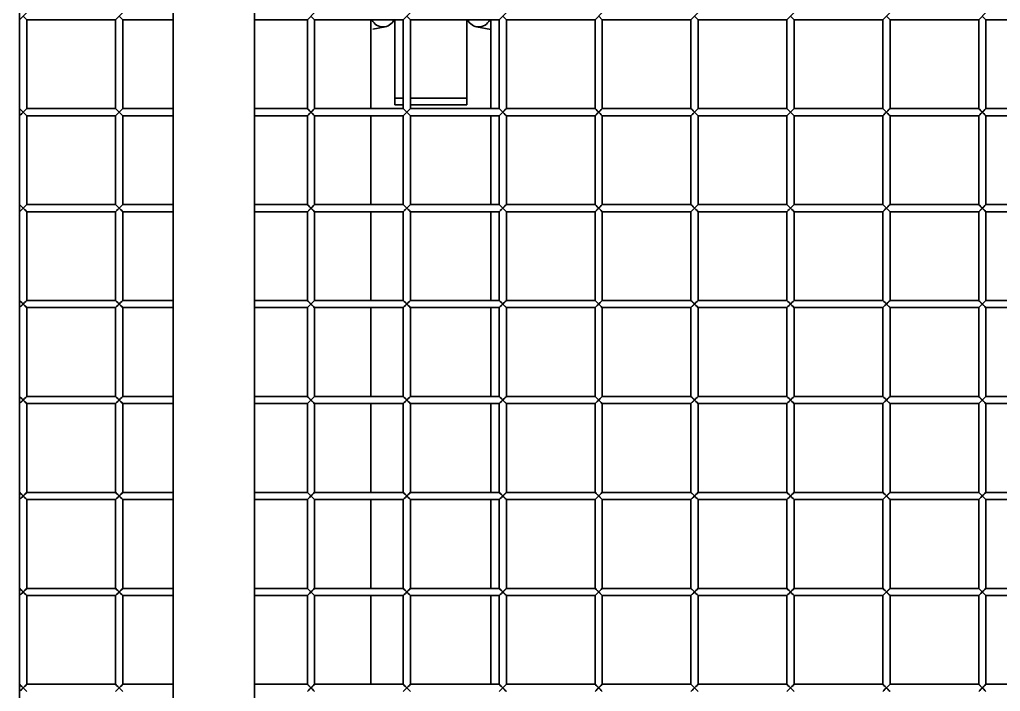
# Model space of a CAD drawing. Header units: millimetres. Extents: x 32496 to 166256, y 3504 to 23939.
# Drawn here: x 44566.1 to 44975.2, y 16872.9 to 17152.9 of the extents above; entities that cross this region are included whole.
import ezdxf

# ---------------------------------------------------------------- set-up
doc = ezdxf.new("R2010")
doc.units = ezdxf.units.MM
doc.layers.get('0').update_dxf_attribs({"lineweight": 35})

msp = doc.modelspace()

# ---------------------------------------------------------------- linework, layer by layer
at = {"linetype": 'Continuous'}
for p, q in [((44630.14, 17480.849), (44630.14, 16549.849)), ((44664.14, 17480.849), (44664.14, 16549.849)), ((44566.14, 16562.849), (44566.14, 17465.849)), ((44566.14, 17152.849), (44569.14, 17155.849)), ((44606.14, 17152.849), (44609.14, 17155.849)), ((44686.14, 17152.849), (44689.14, 17155.849)), ((44726.14, 17152.849), (44729.14, 17155.849)), ((44766.14, 17152.849), (44769.14, 17155.849)), ((44806.14, 17152.849), (44809.14, 17155.849)), ((44846.14, 17152.849), (44849.14, 17155.849)), ((44886.14, 17152.849), (44889.14, 17155.849)), ((44926.14, 17152.849), (44929.14, 17155.849)), ((44966.14, 17152.849), (44969.14, 17155.849)), ((44569.14, 17152.849), (44567.64, 17154.349)), ((44569.14, 17152.849), (44569.14, 17115.849)), ((44569.14, 17152.849), (44606.14, 17152.849)), ((44606.14, 17152.849), (44606.14, 17115.849)), ((44609.14, 17152.849), (44607.64, 17154.349)), ((44609.14, 17152.849), (44609.14, 17115.849)), ((44609.14, 17152.849), (44630.14, 17152.849)), ((44664.14, 17152.849), (44686.14, 17152.849)), ((44686.14, 17152.849), (44686.14, 17115.849)), ((44689.14, 17152.849), (44687.64, 17154.349)), ((44689.14, 17152.849), (44689.14, 17115.849)), ((44689.14, 17152.849), (44726.14, 17152.849)), ((44712.64, 17115.849), (44712.64, 17152.849)), ((44722.64, 17152.849), (44722.64, 17117.349)), ((44726.14, 17152.849), (44726.14, 17115.849)), ((44729.14, 17152.849), (44727.64, 17154.349)), ((44729.14, 17152.849), (44729.14, 17115.849)), ((44729.14, 17152.849), (44766.14, 17152.849)), ((44752.64, 17117.349), (44752.64, 17152.849)), ((44762.64, 17152.849), (44762.64, 17115.849)), ((44766.14, 17152.849), (44766.14, 17115.849)), ((44769.14, 17152.849), (44767.64, 17154.349)), ((44769.14, 17152.849), (44769.14, 17115.849)), ((44769.14, 17152.849), (44806.14, 17152.849)), ((44806.14, 17152.849), (44806.14, 17115.849)), ((44809.14, 17152.849), (44807.64, 17154.349)), ((44809.14, 17152.849), (44809.14, 17115.849)), ((44809.14, 17152.849), (44846.14, 17152.849)), ((44846.14, 17152.849), (44846.14, 17115.849)), ((44849.14, 17152.849), (44847.64, 17154.349)), ((44849.14, 17152.849), (44849.14, 17115.849)), ((44849.14, 17152.849), (44886.14, 17152.849)), ((44886.14, 17152.849), (44886.14, 17115.849)), ((44889.14, 17152.849), (44887.64, 17154.349)), ((44889.14, 17152.849), (44889.14, 17115.849)), ((44889.14, 17152.849), (44926.14, 17152.849)), ((44926.14, 17152.849), (44926.14, 17115.849)), ((44929.14, 17152.849), (44927.64, 17154.349)), ((44929.14, 17152.849), (44929.14, 17115.849)), ((44929.14, 17152.849), (44966.14, 17152.849)), ((44966.14, 17152.849), (44966.14, 17115.849)), ((44969.14, 17152.849), (44967.64, 17154.349)), ((44969.14, 17152.849), (44969.14, 17115.849)), ((44969.14, 17152.849), (45006.14, 17152.849)), ((44713.495, 17148.96), (44718.633, 17149.959)), ((44756.646, 17149.959), (44762.64, 17148.794)), ((44722.64, 17120.236), (44726.14, 17120.236)), ((44729.14, 17120.236), (44752.64, 17120.236)), ((44566.14, 17112.849), (44569.14, 17115.849)), ((44566.14, 17115.849), (44567.64, 17114.349)), ((44569.14, 17112.849), (44567.64, 17114.349)), ((44569.14, 17115.849), (44606.14, 17115.849)), ((44606.14, 17112.849), (44609.14, 17115.849)), ((44606.14, 17115.849), (44607.64, 17114.349)), ((44609.14, 17112.849), (44607.64, 17114.349)), ((44609.14, 17115.849), (44630.14, 17115.849)), ((44664.14, 17115.849), (44686.14, 17115.849)), ((44686.14, 17112.849), (44689.14, 17115.849)), ((44686.14, 17115.849), (44687.64, 17114.349)), ((44689.14, 17112.849), (44687.64, 17114.349)), ((44689.14, 17115.849), (44726.14, 17115.849)), ((44726.14, 17117.349), (44722.64, 17117.349)), ((44726.14, 17112.849), (44729.14, 17115.849)), ((44726.14, 17115.849), (44727.64, 17114.349)), ((44729.14, 17112.849), (44727.64, 17114.349)), ((44752.64, 17117.349), (44729.14, 17117.349)), ((44729.14, 17115.849), (44766.14, 17115.849)), ((44766.14, 17112.849), (44769.14, 17115.849)), ((44766.14, 17115.849), (44767.64, 17114.349)), ((44769.14, 17112.849), (44767.64, 17114.349)), ((44769.14, 17115.849), (44806.14, 17115.849)), ((44806.14, 17112.849), (44809.14, 17115.849)), ((44806.14, 17115.849), (44807.64, 17114.349)), ((44809.14, 17112.849), (44807.64, 17114.349)), ((44809.14, 17115.849), (44846.14, 17115.849)), ((44846.14, 17112.849), (44849.14, 17115.849)), ((44846.14, 17115.849), (44847.64, 17114.349)), ((44849.14, 17112.849), (44847.64, 17114.349)), ((44849.14, 17115.849), (44886.14, 17115.849)), ((44886.14, 17112.849), (44889.14, 17115.849)), ((44886.14, 17115.849), (44887.64, 17114.349)), ((44889.14, 17112.849), (44887.64, 17114.349)), ((44889.14, 17115.849), (44926.14, 17115.849)), ((44926.14, 17112.849), (44929.14, 17115.849)), ((44926.14, 17115.849), (44927.64, 17114.349)), ((44929.14, 17112.849), (44927.64, 17114.349)), ((44929.14, 17115.849), (44966.14, 17115.849)), ((44966.14, 17112.849), (44969.14, 17115.849)), ((44966.14, 17115.849), (44967.64, 17114.349)), ((44969.14, 17112.849), (44967.64, 17114.349)), ((44969.14, 17115.849), (45006.14, 17115.849)), ((44569.14, 17112.849), (44569.14, 17075.849)), ((44569.14, 17112.849), (44606.14, 17112.849)), ((44606.14, 17112.849), (44606.14, 17075.849)), ((44609.14, 17112.849), (44609.14, 17075.849)), ((44609.14, 17112.849), (44630.14, 17112.849)), ((44664.14, 17112.849), (44686.14, 17112.849)), ((44686.14, 17112.849), (44686.14, 17075.849)), ((44689.14, 17112.849), (44689.14, 17075.849)), ((44689.14, 17112.849), (44726.14, 17112.849)), ((44712.64, 17075.849), (44712.64, 17112.849)), ((44726.14, 17112.849), (44726.14, 17075.849)), ((44729.14, 17112.849), (44729.14, 17075.849)), ((44729.14, 17112.849), (44766.14, 17112.849)), ((44762.64, 17112.849), (44762.64, 17075.849)), ((44766.14, 17112.849), (44766.14, 17075.849)), ((44769.14, 17112.849), (44769.14, 17075.849)), ((44769.14, 17112.849), (44806.14, 17112.849)), ((44806.14, 17112.849), (44806.14, 17075.849)), ((44809.14, 17112.849), (44809.14, 17075.849)), ((44809.14, 17112.849), (44846.14, 17112.849)), ((44846.14, 17112.849), (44846.14, 17075.849)), ((44849.14, 17112.849), (44849.14, 17075.849)), ((44849.14, 17112.849), (44886.14, 17112.849)), ((44886.14, 17112.849), (44886.14, 17075.849)), ((44889.14, 17112.849), (44889.14, 17075.849)), ((44889.14, 17112.849), (44926.14, 17112.849)), ((44926.14, 17112.849), (44926.14, 17075.849)), ((44929.14, 17112.849), (44929.14, 17075.849)), ((44929.14, 17112.849), (44966.14, 17112.849)), ((44966.14, 17112.849), (44966.14, 17075.849)), ((44969.14, 17112.849), (44969.14, 17075.849)), ((44969.14, 17112.849), (45006.14, 17112.849)), ((44566.14, 17072.849), (44569.14, 17075.849)), ((44566.14, 17075.849), (44567.64, 17074.349)), ((44569.14, 17072.849), (44567.64, 17074.349)), ((44569.14, 17075.849), (44606.14, 17075.849)), ((44606.14, 17072.849), (44609.14, 17075.849)), ((44606.14, 17075.849), (44607.64, 17074.349)), ((44609.14, 17072.849), (44607.64, 17074.349)), ((44609.14, 17075.849), (44630.14, 17075.849)), ((44664.14, 17075.849), (44686.14, 17075.849)), ((44686.14, 17072.849), (44689.14, 17075.849)), ((44686.14, 17075.849), (44687.64, 17074.349)), ((44689.14, 17072.849), (44687.64, 17074.349)), ((44689.14, 17075.849), (44726.14, 17075.849)), ((44726.14, 17072.849), (44729.14, 17075.849)), ((44726.14, 17075.849), (44727.64, 17074.349)), ((44729.14, 17072.849), (44727.64, 17074.349)), ((44729.14, 17075.849), (44766.14, 17075.849)), ((44766.14, 17072.849), (44769.14, 17075.849)), ((44766.14, 17075.849), (44767.64, 17074.349)), ((44769.14, 17072.849), (44767.64, 17074.349)), ((44769.14, 17075.849), (44806.14, 17075.849)), ((44806.14, 17072.849), (44809.14, 17075.849)), ((44806.14, 17075.849), (44807.64, 17074.349)), ((44809.14, 17072.849), (44807.64, 17074.349)), ((44809.14, 17075.849), (44846.14, 17075.849)), ((44846.14, 17072.849), (44849.14, 17075.849)), ((44846.14, 17075.849), (44847.64, 17074.349)), ((44849.14, 17072.849), (44847.64, 17074.349)), ((44849.14, 17075.849), (44886.14, 17075.849)), ((44886.14, 17072.849), (44889.14, 17075.849)), ((44886.14, 17075.849), (44887.64, 17074.349)), ((44889.14, 17072.849), (44887.64, 17074.349)), ((44889.14, 17075.849), (44926.14, 17075.849)), ((44926.14, 17072.849), (44929.14, 17075.849)), ((44926.14, 17075.849), (44927.64, 17074.349)), ((44929.14, 17072.849), (44927.64, 17074.349)), ((44929.14, 17075.849), (44966.14, 17075.849)), ((44966.14, 17072.849), (44969.14, 17075.849)), ((44966.14, 17075.849), (44967.64, 17074.349)), ((44969.14, 17072.849), (44967.64, 17074.349)), ((44969.14, 17075.849), (45006.14, 17075.849)), ((44569.14, 17072.849), (44569.14, 17035.849)), ((44569.14, 17072.849), (44606.14, 17072.849)), ((44606.14, 17072.849), (44606.14, 17035.849)), ((44609.14, 17072.849), (44609.14, 17035.849)), ((44609.14, 17072.849), (44630.14, 17072.849)), ((44664.14, 17072.849), (44686.14, 17072.849)), ((44686.14, 17072.849), (44686.14, 17035.849)), ((44689.14, 17072.849), (44689.14, 17035.849)), ((44689.14, 17072.849), (44726.14, 17072.849)), ((44712.64, 17035.849), (44712.64, 17072.849)), ((44726.14, 17072.849), (44726.14, 17035.849)), ((44729.14, 17072.849), (44729.14, 17035.849)), ((44729.14, 17072.849), (44766.14, 17072.849)), ((44762.64, 17072.849), (44762.64, 17035.849)), ((44766.14, 17072.849), (44766.14, 17035.849)), ((44769.14, 17072.849), (44769.14, 17035.849)), ((44769.14, 17072.849), (44806.14, 17072.849)), ((44806.14, 17072.849), (44806.14, 17035.849)), ((44809.14, 17072.849), (44809.14, 17035.849)), ((44809.14, 17072.849), (44846.14, 17072.849)), ((44846.14, 17072.849), (44846.14, 17035.849)), ((44849.14, 17072.849), (44849.14, 17035.849)), ((44849.14, 17072.849), (44886.14, 17072.849)), ((44886.14, 17072.849), (44886.14, 17035.849)), ((44889.14, 17072.849), (44889.14, 17035.849)), ((44889.14, 17072.849), (44926.14, 17072.849)), ((44926.14, 17072.849), (44926.14, 17035.849)), ((44929.14, 17072.849), (44929.14, 17035.849)), ((44929.14, 17072.849), (44966.14, 17072.849)), ((44966.14, 17072.849), (44966.14, 17035.849)), ((44969.14, 17072.849), (44969.14, 17035.849)), ((44969.14, 17072.849), (45006.14, 17072.849)), ((44566.14, 17032.849), (44569.14, 17035.849)), ((44566.14, 17035.849), (44567.64, 17034.349)), ((44569.14, 17032.849), (44567.64, 17034.349)), ((44569.14, 17035.849), (44606.14, 17035.849)), ((44569.14, 17032.849), (44569.14, 16995.849)), ((44569.14, 17032.849), (44606.14, 17032.849)), ((44606.14, 17032.849), (44609.14, 17035.849)), ((44606.14, 17035.849), (44607.64, 17034.349)), ((44606.14, 17032.849), (44606.14, 16995.849)), ((44609.14, 17032.849), (44607.64, 17034.349)), ((44609.14, 17035.849), (44630.14, 17035.849)), ((44609.14, 17032.849), (44609.14, 16995.849)), ((44609.14, 17032.849), (44630.14, 17032.849)), ((44664.14, 17035.849), (44686.14, 17035.849)), ((44664.14, 17032.849), (44686.14, 17032.849)), ((44686.14, 17032.849), (44689.14, 17035.849)), ((44686.14, 17035.849), (44687.64, 17034.349)), ((44686.14, 17032.849), (44686.14, 16995.849)), ((44689.14, 17032.849), (44687.64, 17034.349)), ((44689.14, 17035.849), (44726.14, 17035.849)), ((44689.14, 17032.849), (44689.14, 16995.849)), ((44689.14, 17032.849), (44726.14, 17032.849)), ((44712.64, 16995.849), (44712.64, 17032.849)), ((44726.14, 17032.849), (44729.14, 17035.849)), ((44726.14, 17035.849), (44727.64, 17034.349)), ((44726.14, 17032.849), (44726.14, 16995.849)), ((44729.14, 17032.849), (44727.64, 17034.349)), ((44729.14, 17035.849), (44766.14, 17035.849)), ((44729.14, 17032.849), (44729.14, 16995.849)), ((44729.14, 17032.849), (44766.14, 17032.849)), ((44762.64, 17032.849), (44762.64, 16995.849)), ((44766.14, 17032.849), (44769.14, 17035.849)), ((44766.14, 17035.849), (44767.64, 17034.349)), ((44766.14, 17032.849), (44766.14, 16995.849)), ((44769.14, 17032.849), (44767.64, 17034.349)), ((44769.14, 17035.849), (44806.14, 17035.849)), ((44769.14, 17032.849), (44769.14, 16995.849)), ((44769.14, 17032.849), (44806.14, 17032.849)), ((44806.14, 17032.849), (44809.14, 17035.849)), ((44806.14, 17035.849), (44807.64, 17034.349)), ((44806.14, 17032.849), (44806.14, 16995.849)), ((44809.14, 17032.849), (44807.64, 17034.349)), ((44809.14, 17035.849), (44846.14, 17035.849)), ((44809.14, 17032.849), (44809.14, 16995.849)), ((44809.14, 17032.849), (44846.14, 17032.849)), ((44846.14, 17032.849), (44849.14, 17035.849)), ((44846.14, 17035.849), (44847.64, 17034.349)), ((44846.14, 17032.849), (44846.14, 16995.849)), ((44849.14, 17032.849), (44847.64, 17034.349)), ((44849.14, 17035.849), (44886.14, 17035.849)), ((44849.14, 17032.849), (44849.14, 16995.849)), ((44849.14, 17032.849), (44886.14, 17032.849)), ((44886.14, 17032.849), (44889.14, 17035.849)), ((44886.14, 17035.849), (44887.64, 17034.349)), ((44886.14, 17032.849), (44886.14, 16995.849)), ((44889.14, 17032.849), (44887.64, 17034.349)), ((44889.14, 17035.849), (44926.14, 17035.849)), ((44889.14, 17032.849), (44889.14, 16995.849)), ((44889.14, 17032.849), (44926.14, 17032.849)), ((44926.14, 17032.849), (44929.14, 17035.849)), ((44926.14, 17035.849), (44927.64, 17034.349)), ((44926.14, 17032.849), (44926.14, 16995.849)), ((44929.14, 17032.849), (44927.64, 17034.349)), ((44929.14, 17035.849), (44966.14, 17035.849)), ((44929.14, 17032.849), (44929.14, 16995.849)), ((44929.14, 17032.849), (44966.14, 17032.849)), ((44966.14, 17032.849), (44969.14, 17035.849)), ((44966.14, 17035.849), (44967.64, 17034.349)), ((44966.14, 17032.849), (44966.14, 16995.849)), ((44969.14, 17032.849), (44967.64, 17034.349)), ((44969.14, 17035.849), (45006.14, 17035.849)), ((44969.14, 17032.849), (44969.14, 16995.849)), ((44969.14, 17032.849), (45006.14, 17032.849)), ((44566.14, 16992.849), (44569.14, 16995.849)), ((44566.14, 16995.849), (44567.64, 16994.349)), ((44569.14, 16995.849), (44606.14, 16995.849)), ((44606.14, 16992.849), (44609.14, 16995.849)), ((44606.14, 16995.849), (44607.64, 16994.349)), ((44609.14, 16995.849), (44630.14, 16995.849)), ((44664.14, 16995.849), (44686.14, 16995.849)), ((44686.14, 16992.849), (44689.14, 16995.849)), ((44686.14, 16995.849), (44687.64, 16994.349)), ((44689.14, 16995.849), (44726.14, 16995.849)), ((44726.14, 16992.849), (44729.14, 16995.849)), ((44726.14, 16995.849), (44727.64, 16994.349)), ((44729.14, 16995.849), (44766.14, 16995.849)), ((44766.14, 16992.849), (44769.14, 16995.849)), ((44766.14, 16995.849), (44767.64, 16994.349)), ((44769.14, 16995.849), (44806.14, 16995.849)), ((44806.14, 16992.849), (44809.14, 16995.849)), ((44806.14, 16995.849), (44807.64, 16994.349)), ((44809.14, 16995.849), (44846.14, 16995.849)), ((44846.14, 16992.849), (44849.14, 16995.849)), ((44846.14, 16995.849), (44847.64, 16994.349)), ((44849.14, 16995.849), (44886.14, 16995.849)), ((44886.14, 16992.849), (44889.14, 16995.849)), ((44886.14, 16995.849), (44887.64, 16994.349)), ((44889.14, 16995.849), (44926.14, 16995.849)), ((44926.14, 16992.849), (44929.14, 16995.849)), ((44926.14, 16995.849), (44927.64, 16994.349)), ((44929.14, 16995.849), (44966.14, 16995.849)), ((44966.14, 16992.849), (44969.14, 16995.849)), ((44966.14, 16995.849), (44967.64, 16994.349)), ((44969.14, 16995.849), (45006.14, 16995.849)), ((44569.14, 16992.849), (44567.64, 16994.349)), ((44569.14, 16992.849), (44569.14, 16955.849)), ((44569.14, 16992.849), (44606.14, 16992.849)), ((44606.14, 16992.849), (44606.14, 16955.849)), ((44609.14, 16992.849), (44607.64, 16994.349)), ((44609.14, 16992.849), (44609.14, 16955.849)), ((44609.14, 16992.849), (44630.14, 16992.849)), ((44664.14, 16992.849), (44686.14, 16992.849)), ((44686.14, 16992.849), (44686.14, 16955.849)), ((44689.14, 16992.849), (44687.64, 16994.349)), ((44689.14, 16992.849), (44689.14, 16955.849)), ((44689.14, 16992.849), (44726.14, 16992.849)), ((44712.64, 16955.849), (44712.64, 16992.849)), ((44726.14, 16992.849), (44726.14, 16955.849)), ((44729.14, 16992.849), (44727.64, 16994.349)), ((44729.14, 16992.849), (44729.14, 16955.849)), ((44729.14, 16992.849), (44766.14, 16992.849)), ((44762.64, 16992.849), (44762.64, 16955.849)), ((44766.14, 16992.849), (44766.14, 16955.849)), ((44769.14, 16992.849), (44767.64, 16994.349)), ((44769.14, 16992.849), (44769.14, 16955.849)), ((44769.14, 16992.849), (44806.14, 16992.849)), ((44806.14, 16992.849), (44806.14, 16955.849)), ((44809.14, 16992.849), (44807.64, 16994.349)), ((44809.14, 16992.849), (44809.14, 16955.849)), ((44809.14, 16992.849), (44846.14, 16992.849)), ((44846.14, 16992.849), (44846.14, 16955.849)), ((44849.14, 16992.849), (44847.64, 16994.349)), ((44849.14, 16992.849), (44849.14, 16955.849)), ((44849.14, 16992.849), (44886.14, 16992.849)), ((44886.14, 16992.849), (44886.14, 16955.849)), ((44889.14, 16992.849), (44887.64, 16994.349)), ((44889.14, 16992.849), (44889.14, 16955.849)), ((44889.14, 16992.849), (44926.14, 16992.849)), ((44926.14, 16992.849), (44926.14, 16955.849)), ((44929.14, 16992.849), (44927.64, 16994.349)), ((44929.14, 16992.849), (44929.14, 16955.849)), ((44929.14, 16992.849), (44966.14, 16992.849)), ((44966.14, 16992.849), (44966.14, 16955.849)), ((44969.14, 16992.849), (44967.64, 16994.349)), ((44969.14, 16992.849), (44969.14, 16955.849)), ((44969.14, 16992.849), (45006.14, 16992.849)), ((44566.14, 16952.849), (44569.14, 16955.849)), ((44566.14, 16955.849), (44567.64, 16954.349)), ((44569.14, 16955.849), (44606.14, 16955.849)), ((44606.14, 16952.849), (44609.14, 16955.849)), ((44606.14, 16955.849), (44607.64, 16954.349)), ((44609.14, 16955.849), (44630.14, 16955.849)), ((44664.14, 16955.849), (44686.14, 16955.849)), ((44686.14, 16952.849), (44689.14, 16955.849)), ((44686.14, 16955.849), (44687.64, 16954.349)), ((44689.14, 16955.849), (44726.14, 16955.849)), ((44726.14, 16952.849), (44729.14, 16955.849)), ((44726.14, 16955.849), (44727.64, 16954.349)), ((44729.14, 16955.849), (44766.14, 16955.849)), ((44766.14, 16952.849), (44769.14, 16955.849)), ((44766.14, 16955.849), (44767.64, 16954.349)), ((44769.14, 16955.849), (44806.14, 16955.849)), ((44806.14, 16952.849), (44809.14, 16955.849)), ((44806.14, 16955.849), (44807.64, 16954.349)), ((44809.14, 16955.849), (44846.14, 16955.849)), ((44846.14, 16952.849), (44849.14, 16955.849)), ((44846.14, 16955.849), (44847.64, 16954.349)), ((44849.14, 16955.849), (44886.14, 16955.849)), ((44886.14, 16952.849), (44889.14, 16955.849)), ((44886.14, 16955.849), (44887.64, 16954.349)), ((44889.14, 16955.849), (44926.14, 16955.849)), ((44926.14, 16952.849), (44929.14, 16955.849)), ((44926.14, 16955.849), (44927.64, 16954.349)), ((44929.14, 16955.849), (44966.14, 16955.849)), ((44966.14, 16952.849), (44969.14, 16955.849)), ((44966.14, 16955.849), (44967.64, 16954.349)), ((44969.14, 16955.849), (45006.14, 16955.849)), ((44569.14, 16952.849), (44567.64, 16954.349)), ((44569.14, 16952.849), (44569.14, 16915.849)), ((44569.14, 16952.849), (44606.14, 16952.849)), ((44606.14, 16952.849), (44606.14, 16915.849)), ((44609.14, 16952.849), (44607.64, 16954.349)), ((44609.14, 16952.849), (44609.14, 16915.849)), ((44609.14, 16952.849), (44630.14, 16952.849)), ((44664.14, 16952.849), (44686.14, 16952.849)), ((44686.14, 16952.849), (44686.14, 16915.849)), ((44689.14, 16952.849), (44687.64, 16954.349)), ((44689.14, 16952.849), (44689.14, 16915.849)), ((44689.14, 16952.849), (44726.14, 16952.849)), ((44712.64, 16915.849), (44712.64, 16952.849)), ((44726.14, 16952.849), (44726.14, 16915.849)), ((44729.14, 16952.849), (44727.64, 16954.349)), ((44729.14, 16952.849), (44729.14, 16915.849)), ((44729.14, 16952.849), (44766.14, 16952.849)), ((44762.64, 16952.849), (44762.64, 16915.849)), ((44766.14, 16952.849), (44766.14, 16915.849)), ((44769.14, 16952.849), (44767.64, 16954.349)), ((44769.14, 16952.849), (44769.14, 16915.849)), ((44769.14, 16952.849), (44806.14, 16952.849)), ((44806.14, 16952.849), (44806.14, 16915.849)), ((44809.14, 16952.849), (44807.64, 16954.349)), ((44809.14, 16952.849), (44809.14, 16915.849)), ((44809.14, 16952.849), (44846.14, 16952.849)), ((44846.14, 16952.849), (44846.14, 16915.849)), ((44849.14, 16952.849), (44847.64, 16954.349)), ((44849.14, 16952.849), (44849.14, 16915.849)), ((44849.14, 16952.849), (44886.14, 16952.849)), ((44886.14, 16952.849), (44886.14, 16915.849)), ((44889.14, 16952.849), (44887.64, 16954.349)), ((44889.14, 16952.849), (44889.14, 16915.849)), ((44889.14, 16952.849), (44926.14, 16952.849)), ((44926.14, 16952.849), (44926.14, 16915.849)), ((44929.14, 16952.849), (44927.64, 16954.349)), ((44929.14, 16952.849), (44929.14, 16915.849)), ((44929.14, 16952.849), (44966.14, 16952.849)), ((44966.14, 16952.849), (44966.14, 16915.849)), ((44969.14, 16952.849), (44967.64, 16954.349)), ((44969.14, 16952.849), (44969.14, 16915.849)), ((44969.14, 16952.849), (45006.14, 16952.849)), ((44566.14, 16912.849), (44569.14, 16915.849)), ((44566.14, 16915.849), (44567.64, 16914.349)), ((44569.14, 16912.849), (44567.64, 16914.349)), ((44569.14, 16915.849), (44606.14, 16915.849)), ((44606.14, 16912.849), (44609.14, 16915.849)), ((44606.14, 16915.849), (44607.64, 16914.349)), ((44609.14, 16912.849), (44607.64, 16914.349)), ((44609.14, 16915.849), (44630.14, 16915.849)), ((44664.14, 16915.849), (44686.14, 16915.849)), ((44686.14, 16912.849), (44689.14, 16915.849)), ((44686.14, 16915.849), (44687.64, 16914.349)), ((44689.14, 16912.849), (44687.64, 16914.349)), ((44689.14, 16915.849), (44726.14, 16915.849)), ((44726.14, 16912.849), (44729.14, 16915.849)), ((44726.14, 16915.849), (44727.64, 16914.349)), ((44729.14, 16912.849), (44727.64, 16914.349)), ((44729.14, 16915.849), (44766.14, 16915.849)), ((44766.14, 16912.849), (44769.14, 16915.849)), ((44766.14, 16915.849), (44767.64, 16914.349)), ((44769.14, 16912.849), (44767.64, 16914.349)), ((44769.14, 16915.849), (44806.14, 16915.849)), ((44806.14, 16912.849), (44809.14, 16915.849)), ((44806.14, 16915.849), (44807.64, 16914.349)), ((44809.14, 16912.849), (44807.64, 16914.349)), ((44809.14, 16915.849), (44846.14, 16915.849)), ((44846.14, 16912.849), (44849.14, 16915.849)), ((44846.14, 16915.849), (44847.64, 16914.349)), ((44849.14, 16912.849), (44847.64, 16914.349)), ((44849.14, 16915.849), (44886.14, 16915.849)), ((44886.14, 16912.849), (44889.14, 16915.849)), ((44886.14, 16915.849), (44887.64, 16914.349)), ((44889.14, 16912.849), (44887.64, 16914.349)), ((44889.14, 16915.849), (44926.14, 16915.849)), ((44926.14, 16912.849), (44929.14, 16915.849)), ((44926.14, 16915.849), (44927.64, 16914.349)), ((44929.14, 16912.849), (44927.64, 16914.349)), ((44929.14, 16915.849), (44966.14, 16915.849)), ((44966.14, 16912.849), (44969.14, 16915.849)), ((44966.14, 16915.849), (44967.64, 16914.349)), ((44969.14, 16912.849), (44967.64, 16914.349)), ((44969.14, 16915.849), (45006.14, 16915.849)), ((44569.14, 16912.849), (44569.14, 16875.849)), ((44569.14, 16912.849), (44606.14, 16912.849)), ((44606.14, 16912.849), (44606.14, 16875.849)), ((44609.14, 16912.849), (44609.14, 16875.849)), ((44609.14, 16912.849), (44630.14, 16912.849)), ((44664.14, 16912.849), (44686.14, 16912.849)), ((44686.14, 16912.849), (44686.14, 16875.849)), ((44689.14, 16912.849), (44689.14, 16875.849)), ((44689.14, 16912.849), (44726.14, 16912.849)), ((44712.64, 16875.849), (44712.64, 16912.849)), ((44726.14, 16912.849), (44726.14, 16875.849)), ((44729.14, 16912.849), (44729.14, 16875.849)), ((44729.14, 16912.849), (44766.14, 16912.849)), ((44762.64, 16912.849), (44762.64, 16875.849)), ((44766.14, 16912.849), (44766.14, 16875.849)), ((44769.14, 16912.849), (44769.14, 16875.849)), ((44769.14, 16912.849), (44806.14, 16912.849)), ((44806.14, 16912.849), (44806.14, 16875.849)), ((44809.14, 16912.849), (44809.14, 16875.849)), ((44809.14, 16912.849), (44846.14, 16912.849)), ((44846.14, 16912.849), (44846.14, 16875.849)), ((44849.14, 16912.849), (44849.14, 16875.849)), ((44849.14, 16912.849), (44886.14, 16912.849)), ((44886.14, 16912.849), (44886.14, 16875.849)), ((44889.14, 16912.849), (44889.14, 16875.849)), ((44889.14, 16912.849), (44926.14, 16912.849)), ((44926.14, 16912.849), (44926.14, 16875.849)), ((44929.14, 16912.849), (44929.14, 16875.849)), ((44929.14, 16912.849), (44966.14, 16912.849)), ((44966.14, 16912.849), (44966.14, 16875.849)), ((44969.14, 16912.849), (44969.14, 16875.849)), ((44969.14, 16912.849), (45006.14, 16912.849)), ((44566.14, 16872.849), (44569.14, 16875.849)), ((44566.14, 16875.849), (44567.64, 16874.349)), ((44569.14, 16872.849), (44567.64, 16874.349)), ((44569.14, 16875.849), (44606.14, 16875.849)), ((44606.14, 16872.849), (44609.14, 16875.849)), ((44606.14, 16875.849), (44607.64, 16874.349)), ((44609.14, 16872.849), (44607.64, 16874.349)), ((44609.14, 16875.849), (44630.14, 16875.849)), ((44664.14, 16875.849), (44686.14, 16875.849)), ((44686.14, 16872.849), (44689.14, 16875.849)), ((44686.14, 16875.849), (44687.64, 16874.349)), ((44689.14, 16872.849), (44687.64, 16874.349)), ((44689.14, 16875.849), (44726.14, 16875.849)), ((44726.14, 16872.849), (44729.14, 16875.849)), ((44726.14, 16875.849), (44727.64, 16874.349)), ((44729.14, 16872.849), (44727.64, 16874.349)), ((44729.14, 16875.849), (44766.14, 16875.849)), ((44766.14, 16872.849), (44769.14, 16875.849)), ((44766.14, 16875.849), (44767.64, 16874.349)), ((44769.14, 16872.849), (44767.64, 16874.349)), ((44769.14, 16875.849), (44806.14, 16875.849)), ((44806.14, 16872.849), (44809.14, 16875.849)), ((44806.14, 16875.849), (44807.64, 16874.349)), ((44809.14, 16872.849), (44807.64, 16874.349)), ((44809.14, 16875.849), (44846.14, 16875.849)), ((44846.14, 16872.849), (44849.14, 16875.849)), ((44846.14, 16875.849), (44847.64, 16874.349)), ((44849.14, 16872.849), (44847.64, 16874.349)), ((44849.14, 16875.849), (44886.14, 16875.849)), ((44886.14, 16872.849), (44889.14, 16875.849)), ((44886.14, 16875.849), (44887.64, 16874.349)), ((44889.14, 16872.849), (44887.64, 16874.349)), ((44889.14, 16875.849), (44926.14, 16875.849)), ((44926.14, 16872.849), (44929.14, 16875.849)), ((44926.14, 16875.849), (44927.64, 16874.349)), ((44929.14, 16872.849), (44927.64, 16874.349)), ((44929.14, 16875.849), (44966.14, 16875.849)), ((44966.14, 16872.849), (44969.14, 16875.849)), ((44966.14, 16875.849), (44967.64, 16874.349)), ((44969.14, 16872.849), (44967.64, 16874.349)), ((44969.14, 16875.849), (45006.14, 16875.849))]:
    msp.add_line(p, q, dxfattribs=at)
for points in [[(44566.255, 17115.733), (44566.57, 17115.418), (44567.06, 17114.929), (44568.229, 17113.759)], [(44567.64, 17114.349), (44567.049, 17113.758), (44566.579, 17113.288)], [(44567.64, 17114.349), (44568.227, 17114.936), (44568.702, 17115.411), (44569.025, 17115.734)], [(44606.255, 17115.733), (44606.57, 17115.418), (44607.06, 17114.929), (44608.229, 17113.759)], [(44607.64, 17114.349), (44607.049, 17113.758), (44606.579, 17113.288)], [(44607.64, 17114.349), (44608.227, 17114.936), (44608.702, 17115.411), (44609.025, 17115.734)], [(44686.255, 17115.733), (44686.57, 17115.418), (44687.06, 17114.929), (44688.229, 17113.759)], [(44687.64, 17114.349), (44687.049, 17113.758), (44686.579, 17113.288)], [(44687.64, 17114.349), (44688.227, 17114.936), (44688.702, 17115.411), (44689.025, 17115.734)], [(44726.255, 17115.733), (44726.57, 17115.418), (44727.06, 17114.929), (44728.229, 17113.759)], [(44727.64, 17114.349), (44727.049, 17113.758), (44726.579, 17113.288)], [(44727.64, 17114.349), (44728.227, 17114.936), (44728.702, 17115.411), (44729.025, 17115.734)], [(44766.255, 17115.733), (44766.57, 17115.418), (44767.06, 17114.929), (44768.229, 17113.759)], [(44767.64, 17114.349), (44767.049, 17113.758), (44766.579, 17113.288)], [(44767.64, 17114.349), (44768.227, 17114.936), (44768.702, 17115.411), (44769.025, 17115.734)], [(44806.255, 17115.733), (44806.57, 17115.418), (44807.06, 17114.929), (44808.229, 17113.759)], [(44807.64, 17114.349), (44807.049, 17113.758), (44806.579, 17113.288)], [(44807.64, 17114.349), (44808.227, 17114.936), (44808.702, 17115.411), (44809.025, 17115.734)], [(44846.255, 17115.733), (44846.57, 17115.418), (44847.06, 17114.929), (44848.229, 17113.759)], [(44847.64, 17114.349), (44847.049, 17113.758), (44846.579, 17113.288)], [(44847.64, 17114.349), (44848.227, 17114.936), (44848.702, 17115.411), (44849.025, 17115.734)], [(44886.255, 17115.733), (44886.57, 17115.418), (44887.06, 17114.929), (44888.229, 17113.759)], [(44887.64, 17114.349), (44887.049, 17113.758), (44886.579, 17113.288)], [(44887.64, 17114.349), (44888.227, 17114.936), (44888.702, 17115.411), (44889.025, 17115.734)], [(44926.255, 17115.733), (44926.57, 17115.418), (44927.06, 17114.929), (44928.229, 17113.759)], [(44927.64, 17114.349), (44927.049, 17113.758), (44926.579, 17113.288)], [(44927.64, 17114.349), (44928.227, 17114.936), (44928.702, 17115.411), (44929.025, 17115.734)], [(44966.255, 17115.733), (44966.57, 17115.418), (44967.06, 17114.929), (44968.229, 17113.759)], [(44967.64, 17114.349), (44967.049, 17113.758), (44966.579, 17113.288)], [(44967.64, 17114.349), (44968.227, 17114.936), (44968.702, 17115.411), (44969.025, 17115.734)], [(44569.024, 17112.965), (44568.701, 17113.287), (44568.229, 17113.759)], [(44609.024, 17112.965), (44608.701, 17113.287), (44608.229, 17113.759)], [(44689.024, 17112.965), (44688.701, 17113.287), (44688.229, 17113.759)], [(44729.024, 17112.965), (44728.701, 17113.287), (44728.229, 17113.759)], [(44769.024, 17112.965), (44768.701, 17113.287), (44768.229, 17113.759)], [(44809.024, 17112.965), (44808.701, 17113.287), (44808.229, 17113.759)], [(44849.024, 17112.965), (44848.701, 17113.287), (44848.229, 17113.759)], [(44889.024, 17112.965), (44888.701, 17113.287), (44888.229, 17113.759)], [(44929.024, 17112.965), (44928.701, 17113.287), (44928.229, 17113.759)], [(44969.024, 17112.965), (44968.701, 17113.287), (44968.229, 17113.759)], [(44566.255, 17075.733), (44566.57, 17075.418), (44567.06, 17074.929), (44568.229, 17073.759)], [(44567.64, 17074.349), (44567.049, 17073.758), (44566.579, 17073.288)], [(44567.64, 17074.349), (44568.227, 17074.936), (44568.702, 17075.411), (44569.025, 17075.734)], [(44569.024, 17072.965), (44568.701, 17073.287), (44568.229, 17073.759)], [(44606.255, 17075.733), (44606.57, 17075.418), (44607.06, 17074.929), (44608.229, 17073.759)], [(44607.64, 17074.349), (44607.049, 17073.758), (44606.579, 17073.288)], [(44607.64, 17074.349), (44608.227, 17074.936), (44608.702, 17075.411), (44609.025, 17075.734)], [(44609.024, 17072.965), (44608.701, 17073.287), (44608.229, 17073.759)], [(44686.255, 17075.733), (44686.57, 17075.418), (44687.06, 17074.929), (44688.229, 17073.759)], [(44687.64, 17074.349), (44687.049, 17073.758), (44686.579, 17073.288)], [(44687.64, 17074.349), (44688.227, 17074.936), (44688.702, 17075.411), (44689.025, 17075.734)], [(44689.024, 17072.965), (44688.701, 17073.287), (44688.229, 17073.759)], [(44726.255, 17075.733), (44726.57, 17075.418), (44727.06, 17074.929), (44728.229, 17073.759)], [(44727.64, 17074.349), (44727.049, 17073.758), (44726.579, 17073.288)], [(44727.64, 17074.349), (44728.227, 17074.936), (44728.702, 17075.411), (44729.025, 17075.734)], [(44729.024, 17072.965), (44728.701, 17073.287), (44728.229, 17073.759)], [(44766.255, 17075.733), (44766.57, 17075.418), (44767.06, 17074.929), (44768.229, 17073.759)], [(44767.64, 17074.349), (44767.049, 17073.758), (44766.579, 17073.288)], [(44767.64, 17074.349), (44768.227, 17074.936), (44768.702, 17075.411), (44769.025, 17075.734)], [(44769.024, 17072.965), (44768.701, 17073.287), (44768.229, 17073.759)], [(44806.255, 17075.733), (44806.57, 17075.418), (44807.06, 17074.929), (44808.229, 17073.759)], [(44807.64, 17074.349), (44807.049, 17073.758), (44806.579, 17073.288)], [(44807.64, 17074.349), (44808.227, 17074.936), (44808.702, 17075.411), (44809.025, 17075.734)], [(44809.024, 17072.965), (44808.701, 17073.287), (44808.229, 17073.759)], [(44846.255, 17075.733), (44846.57, 17075.418), (44847.06, 17074.929), (44848.229, 17073.759)], [(44847.64, 17074.349), (44847.049, 17073.758), (44846.579, 17073.288)], [(44847.64, 17074.349), (44848.227, 17074.936), (44848.702, 17075.411), (44849.025, 17075.734)], [(44849.024, 17072.965), (44848.701, 17073.287), (44848.229, 17073.759)], [(44886.255, 17075.733), (44886.57, 17075.418), (44887.06, 17074.929), (44888.229, 17073.759)], [(44887.64, 17074.349), (44887.049, 17073.758), (44886.579, 17073.288)], [(44887.64, 17074.349), (44888.227, 17074.936), (44888.702, 17075.411), (44889.025, 17075.734)], [(44889.024, 17072.965), (44888.701, 17073.287), (44888.229, 17073.759)], [(44926.255, 17075.733), (44926.57, 17075.418), (44927.06, 17074.929), (44928.229, 17073.759)], [(44927.64, 17074.349), (44927.049, 17073.758), (44926.579, 17073.288)], [(44927.64, 17074.349), (44928.227, 17074.936), (44928.702, 17075.411), (44929.025, 17075.734)], [(44929.024, 17072.965), (44928.701, 17073.287), (44928.229, 17073.759)], [(44966.255, 17075.733), (44966.57, 17075.418), (44967.06, 17074.929), (44968.229, 17073.759)], [(44967.64, 17074.349), (44967.049, 17073.758), (44966.579, 17073.288)], [(44967.64, 17074.349), (44968.227, 17074.936), (44968.702, 17075.411), (44969.025, 17075.734)], [(44969.024, 17072.965), (44968.701, 17073.287), (44968.229, 17073.759)], [(44566.255, 17035.733), (44566.57, 17035.418), (44567.06, 17034.929), (44568.229, 17033.759)], [(44567.64, 17034.349), (44567.049, 17033.758), (44566.579, 17033.288)], [(44567.64, 17034.349), (44568.227, 17034.936), (44568.702, 17035.411), (44569.025, 17035.734)], [(44569.024, 17032.965), (44568.701, 17033.287), (44568.229, 17033.759)], [(44606.255, 17035.733), (44606.57, 17035.418), (44607.06, 17034.929), (44608.229, 17033.759)], [(44607.64, 17034.349), (44607.049, 17033.758), (44606.579, 17033.288)], [(44607.64, 17034.349), (44608.227, 17034.936), (44608.702, 17035.411), (44609.025, 17035.734)], [(44609.024, 17032.965), (44608.701, 17033.287), (44608.229, 17033.759)], [(44686.255, 17035.733), (44686.57, 17035.418), (44687.06, 17034.929), (44688.229, 17033.759)], [(44687.64, 17034.349), (44687.049, 17033.758), (44686.579, 17033.288)], [(44687.64, 17034.349), (44688.227, 17034.936), (44688.702, 17035.411), (44689.025, 17035.734)], [(44689.024, 17032.965), (44688.701, 17033.287), (44688.229, 17033.759)], [(44726.255, 17035.733), (44726.57, 17035.418), (44727.06, 17034.929), (44728.229, 17033.759)], [(44727.64, 17034.349), (44727.049, 17033.758), (44726.579, 17033.288)], [(44727.64, 17034.349), (44728.227, 17034.936), (44728.702, 17035.411), (44729.025, 17035.734)], [(44729.024, 17032.965), (44728.701, 17033.287), (44728.229, 17033.759)], [(44766.255, 17035.733), (44766.57, 17035.418), (44767.06, 17034.929), (44768.229, 17033.759)], [(44767.64, 17034.349), (44767.049, 17033.758), (44766.579, 17033.288)], [(44767.64, 17034.349), (44768.227, 17034.936), (44768.702, 17035.411), (44769.025, 17035.734)], [(44769.024, 17032.965), (44768.701, 17033.287), (44768.229, 17033.759)], [(44806.255, 17035.733), (44806.57, 17035.418), (44807.06, 17034.929), (44808.229, 17033.759)], [(44807.64, 17034.349), (44807.049, 17033.758), (44806.579, 17033.288)], [(44807.64, 17034.349), (44808.227, 17034.936), (44808.702, 17035.411), (44809.025, 17035.734)], [(44809.024, 17032.965), (44808.701, 17033.287), (44808.229, 17033.759)], [(44846.255, 17035.733), (44846.57, 17035.418), (44847.06, 17034.929), (44848.229, 17033.759)], [(44847.64, 17034.349), (44847.049, 17033.758), (44846.579, 17033.288)], [(44847.64, 17034.349), (44848.227, 17034.936), (44848.702, 17035.411), (44849.025, 17035.734)], [(44849.024, 17032.965), (44848.701, 17033.287), (44848.229, 17033.759)], [(44886.255, 17035.733), (44886.57, 17035.418), (44887.06, 17034.929), (44888.229, 17033.759)], [(44887.64, 17034.349), (44887.049, 17033.758), (44886.579, 17033.288)], [(44887.64, 17034.349), (44888.227, 17034.936), (44888.702, 17035.411), (44889.025, 17035.734)], [(44889.024, 17032.965), (44888.701, 17033.287), (44888.229, 17033.759)], [(44926.255, 17035.733), (44926.57, 17035.418), (44927.06, 17034.929), (44928.229, 17033.759)], [(44927.64, 17034.349), (44927.049, 17033.758), (44926.579, 17033.288)], [(44927.64, 17034.349), (44928.227, 17034.936), (44928.702, 17035.411), (44929.025, 17035.734)], [(44929.024, 17032.965), (44928.701, 17033.287), (44928.229, 17033.759)], [(44966.255, 17035.733), (44966.57, 17035.418), (44967.06, 17034.929), (44968.229, 17033.759)], [(44967.64, 17034.349), (44967.049, 17033.758), (44966.579, 17033.288)], [(44967.64, 17034.349), (44968.227, 17034.936), (44968.702, 17035.411), (44969.025, 17035.734)], [(44969.024, 17032.965), (44968.701, 17033.287), (44968.229, 17033.759)], [(44566.255, 16995.733), (44566.57, 16995.418), (44567.06, 16994.929), (44568.229, 16993.759)], [(44567.64, 16994.349), (44568.227, 16994.936), (44568.702, 16995.411), (44569.025, 16995.734)], [(44606.255, 16995.733), (44606.57, 16995.418), (44607.06, 16994.929), (44608.229, 16993.759)], [(44607.64, 16994.349), (44608.227, 16994.936), (44608.702, 16995.411), (44609.025, 16995.734)], [(44686.255, 16995.733), (44686.57, 16995.418), (44687.06, 16994.929), (44688.229, 16993.759)], [(44687.64, 16994.349), (44688.227, 16994.936), (44688.702, 16995.411), (44689.025, 16995.734)], [(44726.255, 16995.733), (44726.57, 16995.418), (44727.06, 16994.929), (44728.229, 16993.759)], [(44727.64, 16994.349), (44728.227, 16994.936), (44728.702, 16995.411), (44729.025, 16995.734)], [(44766.255, 16995.733), (44766.57, 16995.418), (44767.06, 16994.929), (44768.229, 16993.759)], [(44767.64, 16994.349), (44768.227, 16994.936), (44768.702, 16995.411), (44769.025, 16995.734)], [(44806.255, 16995.733), (44806.57, 16995.418), (44807.06, 16994.929), (44808.229, 16993.759)], [(44807.64, 16994.349), (44808.227, 16994.936), (44808.702, 16995.411), (44809.025, 16995.734)], [(44846.255, 16995.733), (44846.57, 16995.418), (44847.06, 16994.929), (44848.229, 16993.759)], [(44847.64, 16994.349), (44848.227, 16994.936), (44848.702, 16995.411), (44849.025, 16995.734)], [(44886.255, 16995.733), (44886.57, 16995.418), (44887.06, 16994.929), (44888.229, 16993.759)], [(44887.64, 16994.349), (44888.227, 16994.936), (44888.702, 16995.411), (44889.025, 16995.734)], [(44926.255, 16995.733), (44926.57, 16995.418), (44927.06, 16994.929), (44928.229, 16993.759)], [(44927.64, 16994.349), (44928.227, 16994.936), (44928.702, 16995.411), (44929.025, 16995.734)], [(44966.255, 16995.733), (44966.57, 16995.418), (44967.06, 16994.929), (44968.229, 16993.759)], [(44967.64, 16994.349), (44968.227, 16994.936), (44968.702, 16995.411), (44969.025, 16995.734)], [(44567.64, 16994.349), (44567.049, 16993.758), (44566.579, 16993.288)], [(44569.024, 16992.965), (44568.701, 16993.287), (44568.229, 16993.759)], [(44607.64, 16994.349), (44607.049, 16993.758), (44606.579, 16993.288)], [(44609.024, 16992.965), (44608.701, 16993.287), (44608.229, 16993.759)], [(44687.64, 16994.349), (44687.049, 16993.758), (44686.579, 16993.288)], [(44689.024, 16992.965), (44688.701, 16993.287), (44688.229, 16993.759)], [(44727.64, 16994.349), (44727.049, 16993.758), (44726.579, 16993.288)], [(44729.024, 16992.965), (44728.701, 16993.287), (44728.229, 16993.759)], [(44767.64, 16994.349), (44767.049, 16993.758), (44766.579, 16993.288)], [(44769.024, 16992.965), (44768.701, 16993.287), (44768.229, 16993.759)], [(44807.64, 16994.349), (44807.049, 16993.758), (44806.579, 16993.288)], [(44809.024, 16992.965), (44808.701, 16993.287), (44808.229, 16993.759)], [(44847.64, 16994.349), (44847.049, 16993.758), (44846.579, 16993.288)], [(44849.024, 16992.965), (44848.701, 16993.287), (44848.229, 16993.759)], [(44887.64, 16994.349), (44887.049, 16993.758), (44886.579, 16993.288)], [(44889.024, 16992.965), (44888.701, 16993.287), (44888.229, 16993.759)], [(44927.64, 16994.349), (44927.049, 16993.758), (44926.579, 16993.288)], [(44929.024, 16992.965), (44928.701, 16993.287), (44928.229, 16993.759)], [(44967.64, 16994.349), (44967.049, 16993.758), (44966.579, 16993.288)], [(44969.024, 16992.965), (44968.701, 16993.287), (44968.229, 16993.759)], [(44566.255, 16955.733), (44566.57, 16955.418), (44567.06, 16954.929), (44568.229, 16953.759)], [(44567.64, 16954.349), (44568.227, 16954.936), (44568.702, 16955.411), (44569.025, 16955.734)], [(44606.255, 16955.733), (44606.57, 16955.418), (44607.06, 16954.929), (44608.229, 16953.759)], [(44607.64, 16954.349), (44608.227, 16954.936), (44608.702, 16955.411), (44609.025, 16955.734)], [(44686.255, 16955.733), (44686.57, 16955.418), (44687.06, 16954.929), (44688.229, 16953.759)], [(44687.64, 16954.349), (44688.227, 16954.936), (44688.702, 16955.411), (44689.025, 16955.734)], [(44726.255, 16955.733), (44726.57, 16955.418), (44727.06, 16954.929), (44728.229, 16953.759)], [(44727.64, 16954.349), (44728.227, 16954.936), (44728.702, 16955.411), (44729.025, 16955.734)], [(44766.255, 16955.733), (44766.57, 16955.418), (44767.06, 16954.929), (44768.229, 16953.759)], [(44767.64, 16954.349), (44768.227, 16954.936), (44768.702, 16955.411), (44769.025, 16955.734)], [(44806.255, 16955.733), (44806.57, 16955.418), (44807.06, 16954.929), (44808.229, 16953.759)], [(44807.64, 16954.349), (44808.227, 16954.936), (44808.702, 16955.411), (44809.025, 16955.734)], [(44846.255, 16955.733), (44846.57, 16955.418), (44847.06, 16954.929), (44848.229, 16953.759)], [(44847.64, 16954.349), (44848.227, 16954.936), (44848.702, 16955.411), (44849.025, 16955.734)], [(44886.255, 16955.733), (44886.57, 16955.418), (44887.06, 16954.929), (44888.229, 16953.759)], [(44887.64, 16954.349), (44888.227, 16954.936), (44888.702, 16955.411), (44889.025, 16955.734)], [(44926.255, 16955.733), (44926.57, 16955.418), (44927.06, 16954.929), (44928.229, 16953.759)], [(44927.64, 16954.349), (44928.227, 16954.936), (44928.702, 16955.411), (44929.025, 16955.734)], [(44966.255, 16955.733), (44966.57, 16955.418), (44967.06, 16954.929), (44968.229, 16953.759)], [(44967.64, 16954.349), (44968.227, 16954.936), (44968.702, 16955.411), (44969.025, 16955.734)], [(44567.64, 16954.349), (44567.049, 16953.758), (44566.579, 16953.288)], [(44569.024, 16952.965), (44568.701, 16953.287), (44568.229, 16953.759)], [(44607.64, 16954.349), (44607.049, 16953.758), (44606.579, 16953.288)], [(44609.024, 16952.965), (44608.701, 16953.287), (44608.229, 16953.759)], [(44687.64, 16954.349), (44687.049, 16953.758), (44686.579, 16953.288)], [(44689.024, 16952.965), (44688.701, 16953.287), (44688.229, 16953.759)], [(44727.64, 16954.349), (44727.049, 16953.758), (44726.579, 16953.288)], [(44729.024, 16952.965), (44728.701, 16953.287), (44728.229, 16953.759)], [(44767.64, 16954.349), (44767.049, 16953.758), (44766.579, 16953.288)], [(44769.024, 16952.965), (44768.701, 16953.287), (44768.229, 16953.759)], [(44807.64, 16954.349), (44807.049, 16953.758), (44806.579, 16953.288)], [(44809.024, 16952.965), (44808.701, 16953.287), (44808.229, 16953.759)], [(44847.64, 16954.349), (44847.049, 16953.758), (44846.579, 16953.288)], [(44849.024, 16952.965), (44848.701, 16953.287), (44848.229, 16953.759)], [(44887.64, 16954.349), (44887.049, 16953.758), (44886.579, 16953.288)], [(44889.024, 16952.965), (44888.701, 16953.287), (44888.229, 16953.759)], [(44927.64, 16954.349), (44927.049, 16953.758), (44926.579, 16953.288)], [(44929.024, 16952.965), (44928.701, 16953.287), (44928.229, 16953.759)], [(44967.64, 16954.349), (44967.049, 16953.758), (44966.579, 16953.288)], [(44969.024, 16952.965), (44968.701, 16953.287), (44968.229, 16953.759)], [(44566.255, 16915.733), (44566.57, 16915.418), (44567.06, 16914.929), (44568.229, 16913.759)], [(44567.64, 16914.349), (44567.049, 16913.758), (44566.579, 16913.288)], [(44567.64, 16914.349), (44568.227, 16914.936), (44568.702, 16915.411), (44569.025, 16915.734)], [(44569.024, 16912.965), (44568.701, 16913.287), (44568.229, 16913.759)], [(44606.255, 16915.733), (44606.57, 16915.418), (44607.06, 16914.929), (44608.229, 16913.759)], [(44607.64, 16914.349), (44607.049, 16913.758), (44606.579, 16913.288)], [(44607.64, 16914.349), (44608.227, 16914.936), (44608.702, 16915.411), (44609.025, 16915.734)], [(44609.024, 16912.965), (44608.701, 16913.287), (44608.229, 16913.759)], [(44686.255, 16915.733), (44686.57, 16915.418), (44687.06, 16914.929), (44688.229, 16913.759)], [(44687.64, 16914.349), (44687.049, 16913.758), (44686.579, 16913.288)], [(44687.64, 16914.349), (44688.227, 16914.936), (44688.702, 16915.411), (44689.025, 16915.734)], [(44689.024, 16912.965), (44688.701, 16913.287), (44688.229, 16913.759)], [(44726.255, 16915.733), (44726.57, 16915.418), (44727.06, 16914.929), (44728.229, 16913.759)], [(44727.64, 16914.349), (44727.049, 16913.758), (44726.579, 16913.288)], [(44727.64, 16914.349), (44728.227, 16914.936), (44728.702, 16915.411), (44729.025, 16915.734)], [(44729.024, 16912.965), (44728.701, 16913.287), (44728.229, 16913.759)], [(44766.255, 16915.733), (44766.57, 16915.418), (44767.06, 16914.929), (44768.229, 16913.759)], [(44767.64, 16914.349), (44767.049, 16913.758), (44766.579, 16913.288)], [(44767.64, 16914.349), (44768.227, 16914.936), (44768.702, 16915.411), (44769.025, 16915.734)], [(44769.024, 16912.965), (44768.701, 16913.287), (44768.229, 16913.759)], [(44806.255, 16915.733), (44806.57, 16915.418), (44807.06, 16914.929), (44808.229, 16913.759)], [(44807.64, 16914.349), (44807.049, 16913.758), (44806.579, 16913.288)], [(44807.64, 16914.349), (44808.227, 16914.936), (44808.702, 16915.411), (44809.025, 16915.734)], [(44809.024, 16912.965), (44808.701, 16913.287), (44808.229, 16913.759)], [(44846.255, 16915.733), (44846.57, 16915.418), (44847.06, 16914.929), (44848.229, 16913.759)], [(44847.64, 16914.349), (44847.049, 16913.758), (44846.579, 16913.288)], [(44847.64, 16914.349), (44848.227, 16914.936), (44848.702, 16915.411), (44849.025, 16915.734)], [(44849.024, 16912.965), (44848.701, 16913.287), (44848.229, 16913.759)], [(44886.255, 16915.733), (44886.57, 16915.418), (44887.06, 16914.929), (44888.229, 16913.759)], [(44887.64, 16914.349), (44887.049, 16913.758), (44886.579, 16913.288)], [(44887.64, 16914.349), (44888.227, 16914.936), (44888.702, 16915.411), (44889.025, 16915.734)], [(44889.024, 16912.965), (44888.701, 16913.287), (44888.229, 16913.759)], [(44926.255, 16915.733), (44926.57, 16915.418), (44927.06, 16914.929), (44928.229, 16913.759)], [(44927.64, 16914.349), (44927.049, 16913.758), (44926.579, 16913.288)], [(44927.64, 16914.349), (44928.227, 16914.936), (44928.702, 16915.411), (44929.025, 16915.734)], [(44929.024, 16912.965), (44928.701, 16913.287), (44928.229, 16913.759)], [(44966.255, 16915.733), (44966.57, 16915.418), (44967.06, 16914.929), (44968.229, 16913.759)], [(44967.64, 16914.349), (44967.049, 16913.758), (44966.579, 16913.288)], [(44967.64, 16914.349), (44968.227, 16914.936), (44968.702, 16915.411), (44969.025, 16915.734)], [(44969.024, 16912.965), (44968.701, 16913.287), (44968.229, 16913.759)], [(44566.255, 16875.733), (44566.57, 16875.418), (44567.06, 16874.929), (44568.229, 16873.759)], [(44567.64, 16874.349), (44567.049, 16873.758), (44566.579, 16873.288)], [(44567.64, 16874.349), (44568.227, 16874.936), (44568.702, 16875.411), (44569.025, 16875.734)], [(44569.024, 16872.965), (44568.701, 16873.287), (44568.229, 16873.759)], [(44606.255, 16875.733), (44606.57, 16875.418), (44607.06, 16874.929), (44608.229, 16873.759)], [(44607.64, 16874.349), (44607.049, 16873.758), (44606.579, 16873.288)], [(44607.64, 16874.349), (44608.227, 16874.936), (44608.702, 16875.411), (44609.025, 16875.734)], [(44609.024, 16872.965), (44608.701, 16873.287), (44608.229, 16873.759)], [(44686.255, 16875.733), (44686.57, 16875.418), (44687.06, 16874.929), (44688.229, 16873.759)], [(44687.64, 16874.349), (44687.049, 16873.758), (44686.579, 16873.288)], [(44687.64, 16874.349), (44688.227, 16874.936), (44688.702, 16875.411), (44689.025, 16875.734)], [(44689.024, 16872.965), (44688.701, 16873.287), (44688.229, 16873.759)], [(44726.255, 16875.733), (44726.57, 16875.418), (44727.06, 16874.929), (44728.229, 16873.759)], [(44727.64, 16874.349), (44727.049, 16873.758), (44726.579, 16873.288)], [(44727.64, 16874.349), (44728.227, 16874.936), (44728.702, 16875.411), (44729.025, 16875.734)], [(44729.024, 16872.965), (44728.701, 16873.287), (44728.229, 16873.759)], [(44766.255, 16875.733), (44766.57, 16875.418), (44767.06, 16874.929), (44768.229, 16873.759)], [(44767.64, 16874.349), (44767.049, 16873.758), (44766.579, 16873.288)], [(44767.64, 16874.349), (44768.227, 16874.936), (44768.702, 16875.411), (44769.025, 16875.734)], [(44769.024, 16872.965), (44768.701, 16873.287), (44768.229, 16873.759)], [(44806.255, 16875.733), (44806.57, 16875.418), (44807.06, 16874.929), (44808.229, 16873.759)], [(44807.64, 16874.349), (44807.049, 16873.758), (44806.579, 16873.288)], [(44807.64, 16874.349), (44808.227, 16874.936), (44808.702, 16875.411), (44809.025, 16875.734)], [(44809.024, 16872.965), (44808.701, 16873.287), (44808.229, 16873.759)], [(44846.255, 16875.733), (44846.57, 16875.418), (44847.06, 16874.929), (44848.229, 16873.759)], [(44847.64, 16874.349), (44847.049, 16873.758), (44846.579, 16873.288)], [(44847.64, 16874.349), (44848.227, 16874.936), (44848.702, 16875.411), (44849.025, 16875.734)], [(44849.024, 16872.965), (44848.701, 16873.287), (44848.229, 16873.759)], [(44886.255, 16875.733), (44886.57, 16875.418), (44887.06, 16874.929), (44888.229, 16873.759)], [(44887.64, 16874.349), (44887.049, 16873.758), (44886.579, 16873.288)], [(44887.64, 16874.349), (44888.227, 16874.936), (44888.702, 16875.411), (44889.025, 16875.734)], [(44889.024, 16872.965), (44888.701, 16873.287), (44888.229, 16873.759)], [(44926.255, 16875.733), (44926.57, 16875.418), (44927.06, 16874.929), (44928.229, 16873.759)], [(44927.64, 16874.349), (44927.049, 16873.758), (44926.579, 16873.288)], [(44927.64, 16874.349), (44928.227, 16874.936), (44928.702, 16875.411), (44929.025, 16875.734)], [(44929.024, 16872.965), (44928.701, 16873.287), (44928.229, 16873.759)], [(44966.255, 16875.733), (44966.57, 16875.418), (44967.06, 16874.929), (44968.229, 16873.759)], [(44967.64, 16874.349), (44967.049, 16873.758), (44966.579, 16873.288)], [(44967.64, 16874.349), (44968.227, 16874.936), (44968.702, 16875.411), (44969.025, 16875.734)], [(44969.024, 16872.965), (44968.701, 16873.287), (44968.229, 16873.759)]]:
    msp.add_lwpolyline(points, dxfattribs=at)
for centre, start, end in [((44717.679, 17154.867), 205.3278, 335.67069), ((44757.6, 17154.867), 204.31713, 334.68437)]:
    msp.add_arc(centre, 5, start, end, dxfattribs=at)

doc.saveas('drawing.dxf')
